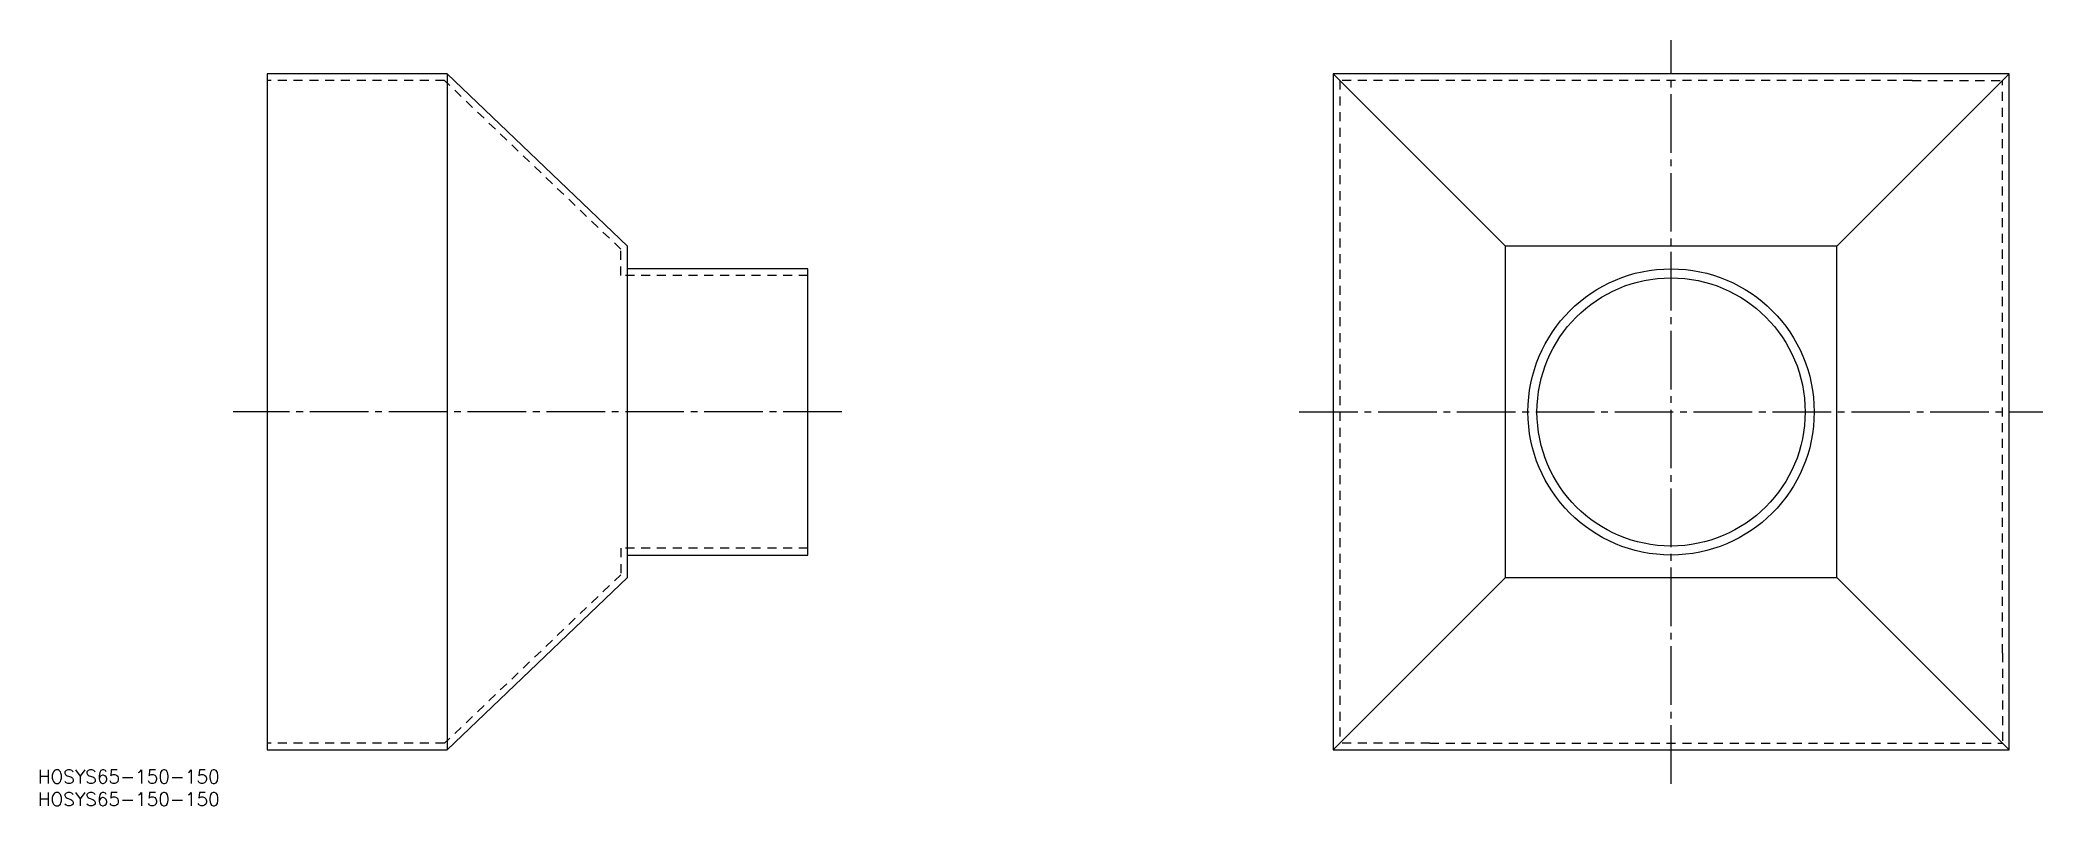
# Model space of a CAD drawing. Extents: x 69 to 513, y 129 to 299.
import ezdxf

# ---------------------------------------------------------------- set-up
doc = ezdxf.new("R2010")
doc.units = 0
doc.linetypes.add('CENTER', pattern=[17.5, 13, -1.5, 1.5, -1.5])
doc.linetypes.add('DASHED', pattern=[3.5, 2, -1.5])
doc.layers.get('0').update_dxf_attribs({"linetype": 'CONTINUOUS'})
doc.layers.add('CENTER', color=1, linetype='CENTER')
doc.styles.get("Standard").update_dxf_attribs({"font": 'txt.shx', "bigfont": '@extfont2.shx'})

msp = doc.modelspace()

# ---------------------------------------------------------------- linework, layer by layer
at = {"color": 7, "linetype": 'CONTINUOUS'}
for p, q in [((158.92, 291.19), (118.92, 291.19)), ((118.92, 291.19), (118.92, 141.19)), ((158.92, 291.19), (158.92, 141.19)), ((198.92, 252.94), (158.92, 291.19)), ((505.42, 291.19), (355.42, 291.19)), ((355.42, 291.19), (355.42, 141.19)), ((393.67, 252.94), (355.42, 291.19)), ((467.17, 252.94), (505.42, 291.19)), ((505.42, 141.19), (505.42, 291.19)), ((198.92, 179.44), (198.92, 252.94)), ((467.17, 252.94), (393.67, 252.94)), ((393.67, 179.44), (393.67, 252.94)), ((467.17, 179.44), (467.17, 252.94)), ((238.92, 247.94), (198.92, 247.94)), ((238.92, 184.44), (238.92, 247.94)), ((198.92, 184.44), (238.92, 184.44)), ((158.92, 141.19), (198.92, 179.44)), ((393.67, 179.44), (355.42, 141.19)), ((393.67, 179.44), (467.17, 179.44)), ((467.17, 179.44), (505.42, 141.19)), ((118.92, 141.19), (158.92, 141.19)), ((355.42, 141.19), (505.42, 141.19))]:
    msp.add_line(p, q, dxfattribs=at)
at = {"color": 3, "linetype": 'DASHED'}
for p, q in [((158.32, 289.69), (118.92, 289.69)), ((197.42, 252.3), (158.32, 289.69)), ((356.92, 289.69), (356.92, 142.69)), ((376.92, 289.69), (356.92, 289.69)), ((483.92, 289.69), (376.92, 289.69)), ((483.92, 289.69), (503.92, 289.69)), ((503.92, 162.69), (503.92, 289.69)), ((197.42, 246.44), (197.42, 252.3)), ((238.92, 246.44), (197.42, 246.44)), ((238.92, 185.94), (197.42, 185.94)), ((197.42, 185.94), (197.42, 180.08)), ((197.42, 180.08), (158.32, 142.69)), ((503.92, 162.69), (503.92, 142.69)), ((158.32, 142.69), (118.92, 142.69)), ((376.92, 142.69), (356.92, 142.69)), ((376.92, 142.69), (503.92, 142.69))]:
    msp.add_line(p, q, dxfattribs=at)
at = {"color": 7, "linetype": 'CONTINUOUS'}
for radius in [31.75, 29.75]:
    msp.add_circle((430.42, 216.19), radius, dxfattribs=at)
at = {"layer": 'CENTER', "color": 1, "linetype": 'CENTER'}
for p, q in [((430.42, 133.69), (430.42, 298.69)), ((246.42, 216.19), (111.42, 216.19)), ((347.92, 216.19), (512.92, 216.19))]:
    msp.add_line(p, q, dxfattribs=at)

# ---------------------------------------------------------------- texts
at = {"color": 7, "linetype": 'CONTINUOUS'}
for p in [(68.05, 133.78), (68.05, 128.78)]:
    msp.add_text('HOSYS65-150-150', height=3, dxfattribs=at).set_placement(p)

doc.saveas('drawing.dxf')
